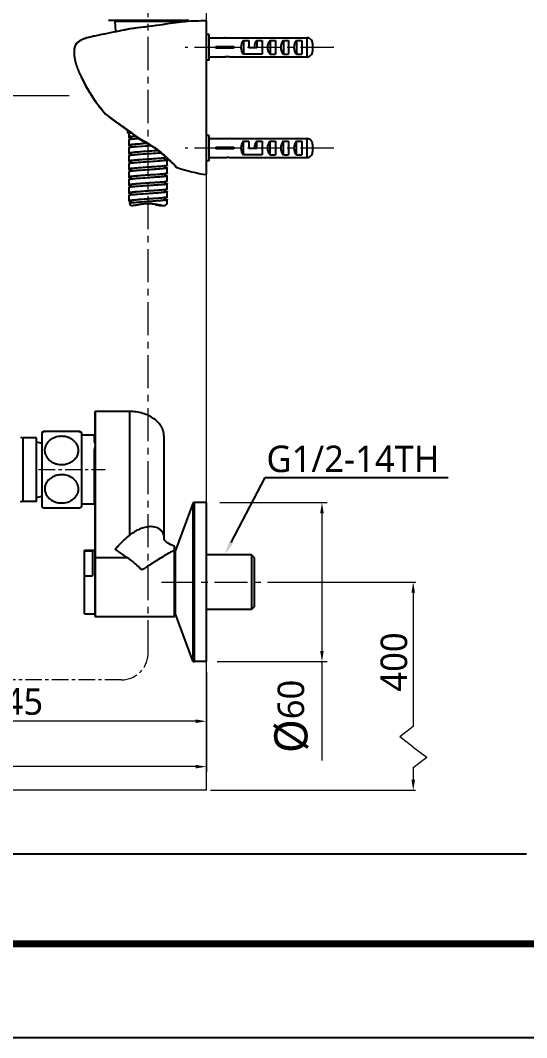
# Model space of a CAD drawing. Extents: x 0 to 1128, y 0 to 827.
# Drawn here: x 736 to 926.8, y 0 to 383.8 of the extents above; entities that cross this region are included whole.
import ezdxf
from ezdxf import colors
from ezdxf.entities.mleader import LeaderData, LeaderLine
from ezdxf.math import Vec2, Vec3

# ---------------------------------------------------------------- set-up
doc = ezdxf.new("R2010")
doc.units = 0
doc.header["$LTSCALE"] = 10
doc.header["$MEASUREMENT"] = 0
doc.header["$PDMODE"] = 3
doc.header["$PDSIZE"] = -10
doc.linetypes.add('CENTER', pattern=[2, 1.25, -0.25, 0.25, -0.25])
doc.linetypes.add('CENTER2', pattern=[28.575, 19.05, -3.175, 3.175, -3.175])
doc.layers.get('0').update_dxf_attribs({"linetype": 'CONTINUOUS'})
doc.layers.get('DEFPOINTS').update_dxf_attribs({"linetype": 'CONTINUOUS'})
doc.layers.add('Cneter', color=1, linetype='CENTER2', lineweight=13)
doc.layers.add('치수선', color=7, linetype='CONTINUOUS', lineweight=20)
doc.layers.add('DEF_LAYER_ASSEM_MEMBER', color=7, linetype='CONTINUOUS')
doc.layers.add('MEMBER', color=7, linetype='CONTINUOUS')
doc.styles.add('Daelim Dimension', font='')
doc.styles.get('Daelim Dimension').set_extended_font_data('NanumGothic')
doc.dimstyles.new('DEFAULT', dxfattribs={"dimscale": 2, "dimtxt": 2, "dimasz": 2, "dimexe": 0, "dimexo": 2, "dimgap": 1, "dimtad": 1, "dimdec": 1, "dimzin": 9, "dimdsep": 46, "dimtxsty": 'Daelim Dimension', "dimcen": 0.5, "dimclrd": 252, "dimclre": 252, "dimclrt": 3, "dimadec": 1, "dimazin": 0, "dimtfac": 1, "dimtdec": 1, "dimtix": 1, "dimtmove": 0, "dimatfit": 3, "dimfxl": 1, "dimtolj": 1, "dimtzin": 1, "dimlwd": 9, "dimlwe": 9, "dimarcsym": 0})

# ---------------------------------------------------------------- blocks, each defined once
blk = doc.blocks.new('*D2')
at = {"color": 5, "lineweight": 9, "ltscale": 0.5, "transparency": 16777216}
for p, q in [((811.11, 201.84), (851.67, 201.84)), ((849.67, 197.84), (849.67, 145.84)), ((810.11, 141.84), (851.67, 141.84)), ((849.67, 141.84), (849.67, 104.59))]:
    blk.add_line(p, q, dxfattribs=at)
at = {"color": 5, "ltscale": 0.5, "transparency": 16777216}
for points in [[(849, 197.84), (850.33, 197.84), (849.67, 201.84)], [(849, 145.84), (850.33, 145.84), (849.67, 141.84)]]:
    blk.add_solid(points, dxfattribs=at)
at = {"layer": 'DEFPOINTS', "color": 0, "ltscale": 0.5, "transparency": 16777216}
for p in [(807.11, 201.84), (806.11, 141.84), (849.67, 141.84)]:
    blk.add_point(p, dxfattribs=at)
at = {"color": 7, "ltscale": 0.5, "transparency": 16777216, "insert": (831.7, 121.21), "char_height": 10, "attachment_point": 2, "rotation": 90, "style": 'Daelim Dimension'}
blk.add_mtext('\\A1;{\\H1.25x;\\C256;Ø}60', dxfattribs=at)
blk = doc.blocks.new('*D4')
at = {"color": 5, "lineweight": 9, "ltscale": 0.5, "transparency": 16777216}
for p, q in [((660.65, 142.44), (660.65, 117.37)), ((806.11, 137.84), (806.11, 117.37)), ((802.11, 119.37), (664.65, 119.37))]:
    blk.add_line(p, q, dxfattribs=at)
at = {"color": 5, "ltscale": 0.5, "transparency": 16777216}
for points in [[(664.65, 120.03), (664.65, 118.7), (660.65, 119.37)], [(802.11, 120.03), (802.11, 118.7), (806.11, 119.37)]]:
    blk.add_solid(points, dxfattribs=at)
at = {"layer": 'DEFPOINTS', "color": 0, "ltscale": 0.5, "transparency": 16777216}
for p in [(660.65, 146.44), (806.11, 141.84), (660.65, 119.37)]:
    blk.add_point(p, dxfattribs=at)
at = {"color": 7, "ltscale": 0.5, "transparency": 16777216, "insert": (733.38, 126.75), "char_height": 10, "attachment_point": 5, "style": 'Daelim Dimension'}
blk.add_mtext('\\A1;145', dxfattribs=at)
blk = doc.blocks.new('*D5')
at = {"color": 5, "lineweight": 9, "ltscale": 0.5, "transparency": 16777216}
for p, q in [((611.9, 146.17), (611.9, 100.23)), ((806.11, 137.84), (806.11, 100.23)), ((802.11, 102.23), (615.9, 102.23))]:
    blk.add_line(p, q, dxfattribs=at)
at = {"color": 5, "ltscale": 0.5, "transparency": 16777216}
for points in [[(615.9, 102.89), (615.9, 101.56), (611.9, 102.23)], [(802.11, 102.89), (802.11, 101.56), (806.11, 102.23)]]:
    blk.add_solid(points, dxfattribs=at)
at = {"layer": 'DEFPOINTS', "color": 0, "ltscale": 0.5, "transparency": 16777216}
for p in [(611.9, 150.17), (806.11, 141.84), (611.9, 102.23)]:
    blk.add_point(p, dxfattribs=at)
at = {"color": 7, "ltscale": 0.5, "transparency": 16777216, "insert": (709.44, 109.67), "char_height": 10, "attachment_point": 5, "style": 'Daelim Dimension'}
blk.add_mtext('\\A1;194', dxfattribs=at)

msp = doc.modelspace()

# ---------------------------------------------------------------- linework, layer by layer
at = {"color": 5, "lineweight": 9, "ltscale": 0.5}
for p, q in [((754.36, 355.25), (566.52, 355.25)), ((829.11, 171.84), (885.08, 171.84)), ((884.08, 167.84), (884.08, 117.32)), ((884.08, 117.32), (878.97, 113.48)), ((884.08, 109.64), (878.97, 113.48)), ((884.08, 109.64), (889.18, 105.81)), ((884.08, 101.97), (889.18, 105.81)), ((884.08, 101.97), (884.08, 97.3)), ((807.69, 93.31), (884.94, 93.31))]:
    msp.add_line(p, q, dxfattribs=at)
at = {"color": 5}
msp.add_line((18.14, 69.28), (926.74, 69.28), dxfattribs=at)
at = {"ltscale": 0.5}
msp.add_lwpolyline([(0, 0), (1128.4, 0), (1128.4, 826.8), (0, 826.8)], close=True, dxfattribs=at)
at = {"color": 5, "linetype": 'ByBlock', "lineweight": 200, "const_width": 2.6}
msp.add_lwpolyline([(18.14, 35.4), (1110.14, 35.4), (1110.14, 807.6), (18.14, 807.6)], close=True, dxfattribs=at)
at = {"color": 5, "ltscale": 0.5}
for points in [[(883.41, 167.84), (884.74, 167.84), (884.08, 171.84)], [(883.41, 97.3), (884.74, 97.3), (884.08, 93.3)]]:
    msp.add_solid(points, dxfattribs=at)
at = {"layer": 'Cneter', "linetype": 'CENTER', "lineweight": 5, "ltscale": 0.5}
for p, q in [((742.83, 214.27), (767.91, 214.27)), ((774.11, 134.98), (670.69, 134.98))]:
    msp.add_line(p, q, dxfattribs=at)
msp.add_arc((774.11, 144.98), 10, 270, 360, dxfattribs=at)
at = {"layer": 'DEF_LAYER_ASSEM_MEMBER', "color": 1, "linetype": 'CENTER', "lineweight": 5}
for p, q in [((784.11, 144.98), (784.11, 391.76)), ((854.11, 373.57), (798.11, 373.57)), ((854.11, 335.57), (798.11, 335.57)), ((789.11, 171.84), (835.11, 171.84))]:
    msp.add_line(p, q, dxfattribs=at)
at = {"layer": 'DEF_LAYER_ASSEM_MEMBER', "color": 7, "linetype": 'Continuous'}
for p, q in [((769.16, 383.76), (799.09, 383.76)), ((771.53, 383.44), (771.77, 379.41)), ((796.54, 383.12), (796.63, 383.13)), ((796.69, 383.44), (796.67, 383.14)), ((798.11, 383.29), (798.11, 383.22)), ((806.11, 325.57), (806.11, 383.57)), ((760.98, 377.11), (759.37, 376.48)), ((761.06, 377.13), (761.06, 377.13)), ((756.2, 371.99), (756.26, 370.6)), ((756.25, 370.64), (756.27, 370.53)), ((756.35, 369.84), (756.36, 369.73)), ((756.36, 369.73), (756.38, 369.6)), ((756.37, 369.71), (756.38, 369.62)), ((756.38, 369.6), (756.39, 369.57)), ((756.86, 367.45), (756.89, 367.35)), ((756.92, 367.25), (756.96, 367.15)), ((756.92, 367.25), (756.96, 367.15)), ((756.96, 367.15), (756.99, 367.04)), ((756.99, 367.04), (757.02, 366.94)), ((757.02, 366.94), (757.06, 366.84)), ((757.06, 366.84), (757.09, 366.73)), ((757.09, 366.74), (757.12, 366.63)), ((757.12, 366.63), (757.16, 366.53)), ((757.16, 366.53), (757.2, 366.42)), ((757.2, 366.42), (757.23, 366.32)), ((757.23, 366.32), (757.27, 366.21)), ((757.27, 366.22), (757.31, 366.11)), ((757.31, 366.11), (757.35, 366.01)), ((757.35, 366.01), (757.39, 365.9)), ((757.39, 365.9), (757.43, 365.8)), ((757.75, 364.97), (757.84, 364.77)), ((757.84, 364.77), (757.92, 364.56)), ((757.92, 364.56), (758.01, 364.36)), ((758.01, 364.36), (758.09, 364.16)), ((758.09, 364.16), (758.18, 363.96)), ((758.18, 363.96), (758.31, 363.66)), ((758.31, 363.66), (758.44, 363.37)), ((758.71, 362.78), (758.71, 362.77)), ((758.94, 362.31), (760.56, 359.09)), ((760.56, 359.09), (764.21, 353.25)), ((768.15, 348.33), (770.48, 346.47)), ((768.15, 348.33), (770.47, 346.48)), ((768.15, 348.33), (768.15, 348.33)), ((770.47, 346.48), (773.04, 344.62)), ((773.04, 344.62), (775.67, 342.76)), ((776.36, 342.26), (776.36, 341.26)), ((776.36, 341.26), (777.73, 341.26)), ((776.86, 341.26), (776.86, 339.61)), ((776.86, 338.61), (776.86, 336.61)), ((777.06, 340.41), (777.06, 339.81)), ((777.66, 339.61), (777.66, 338.83)), ((780.87, 338.88), (780.87, 338.88)), ((781.07, 338.76), (782.89, 337.84)), ((776.86, 335.61), (776.86, 333.61)), ((777.66, 336.61), (777.66, 335.83)), ((784.11, 336.36), (784.09, 336.35)), ((784.13, 336.36), (784.11, 336.36)), ((784.13, 334.36), (784.11, 334.36)), ((785.23, 336.44), (784.13, 336.36)), ((785.24, 336.43), (784.13, 336.36)), ((776.86, 332.61), (776.86, 330.61)), ((777.63, 332.83), (777.62, 332.83)), ((777.63, 330.83), (777.62, 330.83)), ((777.62, 330.38), (777.63, 330.38)), ((777.63, 330.38), (777.65, 330.38)), ((777.66, 333.61), (777.66, 332.83)), ((777.66, 330.61), (777.66, 329.83)), ((784.11, 333.36), (784.09, 333.35)), ((784.11, 330.36), (784.09, 330.35)), ((784.44, 333.38), (784.11, 333.36)), ((784.44, 331.38), (784.11, 331.36)), ((784.13, 330.36), (784.11, 330.36)), ((788.81, 333.82), (790.41, 332.47)), ((790.56, 331.11), (790.56, 331.88)), ((791.36, 329.11), (791.36, 331.11)), ((776.86, 329.61), (776.86, 327.6)), ((776.86, 326.61), (776.86, 324.61)), ((777.66, 327.6), (777.66, 326.83)), ((784.11, 327.36), (784.09, 327.35)), ((784.13, 328.36), (784.11, 328.36)), ((784.13, 327.36), (784.11, 327.36)), ((790.56, 328.11), (790.56, 328.88)), ((791.36, 326.11), (791.36, 328.11)), ((793.68, 329.47), (794.29, 328.88)), ((794.28, 328.88), (794.75, 328.42)), ((776.86, 323.61), (776.86, 321.61)), ((777.66, 324.61), (777.66, 323.83)), ((784.11, 324.36), (783.85, 324.34)), ((784.13, 325.36), (784.11, 325.36)), ((784.13, 324.36), (784.11, 324.36)), ((784.13, 322.36), (784.11, 322.36)), ((790.56, 325.11), (790.56, 325.88)), ((790.56, 322.11), (790.56, 322.88)), ((790.57, 325.33), (790.59, 325.33)), ((790.59, 325.33), (790.6, 325.33)), ((791.36, 323.11), (791.36, 325.11)), ((776.86, 320.61), (776.86, 318.61)), ((777.66, 321.61), (777.66, 320.83)), ((777.66, 318.61), (777.66, 317.83)), ((784.11, 321.36), (784.09, 321.35)), ((784.48, 321.38), (784.11, 321.36)), ((784.13, 319.36), (784.11, 319.36)), ((790.56, 319.11), (790.56, 319.88)), ((791.36, 320.11), (791.36, 322.11)), ((791.36, 317.11), (791.36, 319.11)), ((776.86, 317.61), (776.86, 315.61)), ((776.86, 315.61), (776.89, 315.56)), ((776.89, 315.56), (777.66, 315.56)), ((777.66, 315.61), (777.66, 315.29)), ((784.11, 318.36), (784.09, 318.35)), ((784.13, 318.36), (784.11, 318.36)), ((784.13, 316.36), (784.11, 316.36)), ((790.55, 316.33), (790.57, 316.33)), ((790.56, 316.11), (790.56, 316.88)), ((791.36, 315.29), (791.36, 316.11)), ((788.83, 313.93), (789.03, 313.94)), ((788.9, 313.94), (788.83, 313.93)), ((788.9, 313.92), (789.93, 313.92)), ((789.03, 313.94), (789.25, 313.94)), ((764.11, 225.6), (764.11, 236.04)), ((777.11, 236.19), (764.31, 236.19)), ((763.91, 227.27), (759.01, 227.27)), ((790.11, 226.99), (790.11, 188.1)), ((742.01, 224.77), (744.01, 224.23)), ((764.11, 159.04), (764.11, 221.04)), ((742.01, 203.77), (744.01, 204.3)), ((763.91, 201.27), (759.01, 201.27)), ((800.99, 201.51), (794.36, 183.51)), ((806.11, 201.84), (801.46, 201.84)), ((806.11, 141.84), (806.11, 201.84)), ((790.18, 188.03), (790.15, 188.09)), ((794.11, 158.84), (794.11, 185.37)), ((760.11, 183.84), (764.11, 183.84)), ((760.11, 159.84), (760.11, 183.84)), ((760.11, 183.6), (763.11, 183.6)), ((763.11, 183.6), (763.11, 174.22)), ((794.33, 182.14), (794.11, 182.14)), ((794.36, 183.51), (794.33, 183.34)), ((794.33, 160.38), (794.33, 183.3)), ((823.11, 182.14), (806.11, 182.14)), ((824.11, 181.14), (823.11, 182.14)), ((823.11, 182.14), (823.11, 161.54)), ((824.11, 181.14), (824.11, 162.54)), ((760.11, 174.22), (763.11, 174.22)), ((794.33, 161.54), (794.11, 161.54)), ((823.11, 161.54), (806.11, 161.54)), ((824.11, 162.54), (823.11, 161.54)), ((760.11, 159.84), (764.11, 159.84)), ((764.31, 158.84), (794.11, 158.84)), ((794.36, 160.17), (794.33, 160.34)), ((800.99, 142.17), (794.36, 160.17)), ((806.11, 141.84), (801.46, 141.84))]:
    msp.add_line(p, q, dxfattribs=at)
at = {"layer": 'DEF_LAYER_ASSEM_MEMBER', "color": 9, "linetype": 'Continuous'}
for p, q in [((771.53, 383.44), (796.69, 383.44)), ((777.26, 380.55), (777.2, 380.54)), ((777.26, 380.55), (777.21, 380.54)), ((777.26, 380.55), (777.31, 380.56)), ((777.3, 380.55), (777.26, 380.55)), ((796.63, 383.13), (796.55, 383.12)), ((760.99, 377.11), (760.98, 377.11)), ((760.99, 377.11), (761.06, 377.13)), ((761.06, 377.12), (760.99, 377.11)), ((760.51, 359.2), (760.57, 359.08)), ((768.09, 348.44), (768.06, 348.42)), ((780.97, 339.01), (781.04, 338.95)), ((783.98, 337.43), (784.02, 337.4)), ((790.8, 332.36), (790.81, 332.34)), ((791.03, 332.15), (791.07, 332.11)), ((794.75, 328.58), (794.85, 328.48)), ((794.85, 328.48), (795.13, 328.19)), ((764.31, 158.84), (764.31, 236.19)), ((777.11, 236.19), (777.11, 189.47)), ((763.91, 225.42), (763.91, 227.27)), ((763.91, 201.27), (763.91, 220.93)), ((800.99, 201.51), (800.99, 142.17)), ((801.46, 201.84), (801.46, 141.84)), ((776.4, 181.03), (771.76, 184.32)), ((776.4, 181.03), (764.31, 181.03)), ((794.36, 183.51), (794.36, 160.17))]:
    msp.add_line(p, q, dxfattribs=at)
at = {"layer": 'DEF_LAYER_ASSEM_MEMBER', "color": 7, "linetype": 'Continuous'}
for points in [[(777.21, 380.54), (775.37, 380.15), (773.24, 379.71), (771.04, 379.26), (768.81, 378.83), (766.62, 378.39), (764.55, 377.95), (762.64, 377.52), (761.06, 377.13)], [(793.09, 382.63), (791.4, 382.39), (789.52, 382.12), (787.5, 381.84), (785.39, 381.55), (783.24, 381.27), (781.13, 381.01), (779.08, 380.76), (777.31, 380.56)], [(796.54, 383.12), (795.72, 383.01), (793.09, 382.63)], [(760.98, 377.11), (759.38, 376.48), (758.21, 375.87), (757.39, 375.25), (756.84, 374.61), (756.51, 373.93), (756.3, 373.07), (756.2, 371.99)], [(771.77, 379.41), (771.02, 379.26), (768.79, 378.82), (766.61, 378.38), (764.53, 377.95), (762.63, 377.52), (761.06, 377.13)], [(756.27, 370.53), (756.28, 370.42), (756.29, 370.32)], [(756.29, 370.32), (756.29, 370.25), (756.3, 370.17), (756.32, 370.07), (756.33, 369.97), (756.35, 369.84)], [(756.38, 369.62), (756.39, 369.56), (756.4, 369.48), (756.41, 369.4), (756.42, 369.32), (756.44, 369.24), (756.45, 369.15), (756.47, 369.07), (756.49, 368.98), (756.5, 368.89), (756.52, 368.8)], [(756.39, 369.56), (756.4, 369.48), (756.41, 369.4), (756.42, 369.32), (756.44, 369.24), (756.45, 369.15), (756.47, 369.07), (756.49, 368.98), (756.5, 368.89), (756.52, 368.8), (756.54, 368.71)], [(756.54, 368.71), (756.56, 368.62), (756.58, 368.53), (756.6, 368.43), (756.63, 368.34), (756.65, 368.24), (756.67, 368.15), (756.7, 368.05), (756.72, 367.95), (756.75, 367.85), (756.78, 367.75), (756.8, 367.65), (756.83, 367.55), (756.86, 367.45)], [(756.54, 368.71), (756.56, 368.62), (756.58, 368.53), (756.6, 368.43), (756.63, 368.34), (756.65, 368.24), (756.67, 368.14), (756.7, 368.05), (756.72, 367.95), (756.75, 367.85), (756.78, 367.75), (756.8, 367.65), (756.83, 367.55)], [(756.86, 367.45), (756.89, 367.35), (756.92, 367.25)], [(757.43, 365.8), (757.47, 365.69), (757.51, 365.59), (757.55, 365.49), (757.59, 365.38), (757.63, 365.28), (757.67, 365.18), (757.75, 364.97)], [(758.44, 363.37), (758.48, 363.28), (758.71, 362.77)], [(758.71, 362.78), (760.55, 359.12), (764.2, 353.26), (768.06, 348.42)], [(775.67, 342.76), (778.32, 340.83), (780.87, 338.88)], [(782.89, 337.84), (784.84, 336.69), (786.9, 335.3), (788.81, 333.82)], [(790.41, 332.47), (791.73, 331.29), (792.82, 330.28), (793.68, 329.47)], [(790.99, 331.96), (791.74, 331.29), (792.82, 330.28), (793.68, 329.47)], [(794.11, 185.37), (792.71, 185.92), (791.7, 186.49), (790.97, 187.05), (790.45, 187.6), (790.18, 188.03)]]:
    msp.add_lwpolyline(points, dxfattribs=at)
for centre, radius, start, end in [((771.83, 383.46), 0.3, 89.9999, 183.5), ((777.42, 379.56), 1, 99.2897, 102.2867), ((777.42, 379.57), 0.998, 96.3232, 99.2898), ((796.39, 383.46), 0.3, 356.5, 90.0001), ((808.89, 188.42), 195.1, 93.1676, 93.6036), ((809.11, 185.61), 197.98, 90.8684, 93.1852), ((761.31, 376.16), 0.999, 104.4054, 109.1084), ((768.81, 349.09), 0.998, 221.6887, 222.1548), ((768.81, 349.09), 1, 222.1589, 229.0488), ((778.76, 331.95), 7.96, 99.0626, 99.6666), ((779.05, 330.11), 9.83, 98.4568, 99.0618), ((779.16, 349.84), 10.57, 261.2832, 261.5993), ((779.3, 328.45), 11.49, 98.2124, 98.4657), ((779.3, 350.75), 11.49, 261.5966, 261.7138), ((779.44, 327.46), 12.5, 98.0397, 98.2134), ((781.49, 339.66), 0.999, 231.7841, 238.0189), ((781.5, 339.67), 1.01, 238.0125, 244.7109), ((778.37, 331.2), 5.67, 99.5762, 101.2351), ((778.73, 329.13), 7.78, 99.2328, 99.6405), ((778.98, 327.57), 9.35, 98.5827, 99.2251), ((779.3, 325.46), 11.49, 98.1202, 98.588), ((779.21, 347.14), 10.87, 261.4187, 261.5835), ((780.02, 320.3), 16.7, 97.0092, 98.0601), ((778.78, 322.83), 8.08, 99.0003, 99.6382), ((778.76, 325.91), 7.99, 99.2597, 99.4219), ((778.84, 325.43), 8.49, 99.0732, 99.2594), ((779.05, 324.13), 9.8, 98.4665, 99.0633), ((779.08, 320.93), 10, 98.4134, 99.0013), ((779.24, 344.34), 11.07, 261.4414, 261.6679), ((779.33, 322.26), 11.69, 98.1338, 98.4736), ((779.39, 318.84), 12.12, 98.0629, 98.3475), ((788.07, 348.43), 17.73, 277.1258, 277.4934), ((789, 320.53), 10.92, 81.4347, 81.5892), ((777.88, 324.63), 3.2, 101.603, 103.4608), ((778.72, 320.16), 7.75, 99.1884, 99.7112), ((779, 318.45), 9.47, 98.5481, 99.184), ((779.46, 317.39), 12.57, 97.6838, 98.5363), ((779.36, 316.07), 11.88, 97.9684, 98.5493), ((779.26, 338.48), 11.21, 261.5231, 261.6526), ((779.66, 313.92), 14.05, 97.7052, 97.9767), ((788.34, 343.4), 15.68, 277.4633, 277.7055), ((788.96, 317.23), 11.21, 81.5231, 81.6526), ((795.45, 329.14), 1, 225.5674, 251.2045), ((814.49, 385.11), 60.12, 251.2167, 261.9862), ((778.07, 320.72), 4.13, 101.3797, 101.7057), ((778.35, 319.28), 5.59, 99.5985, 101.3091), ((778.72, 317.17), 7.74, 99.2399, 99.6662), ((778.98, 315.59), 9.33, 98.5877, 99.2325), ((779.3, 313.45), 11.5, 98.1059, 98.5925), ((779.21, 335.18), 10.92, 261.4347, 261.5892), ((779.88, 309.36), 15.63, 97.0964, 98.0791), ((778.66, 314.55), 7.35, 99.4484, 99.738), ((778.73, 311.09), 7.82, 99.1459, 99.698), ((778.79, 313.77), 8.14, 99.1344, 99.4479), ((779.02, 312.31), 9.62, 98.5124, 99.1257), ((779.02, 309.33), 9.59, 98.5164, 99.1426), ((779.22, 332.25), 10.98, 261.4233, 261.6355), ((779.31, 310.38), 11.57, 98.1481, 98.5193), ((779.39, 306.83), 12.12, 97.8905, 98.5155), ((779.3, 309.45), 11.5, 98.2108, 98.4661), ((787.88, 340.91), 19.22, 276.5826, 277.5445), ((788.29, 334.79), 16.07, 277.4505, 277.6047), ((788.98, 308.33), 11.11, 81.4935, 81.6301), ((789.01, 311.57), 10.87, 81.4053, 81.5978), ((778.52, 309.38), 6.51, 99.5319, 100.4081), ((778.75, 307.96), 7.94, 99.1946, 99.5487), ((779, 306.47), 9.46, 98.5565, 99.1862), ((779.3, 304.46), 11.48, 98.1495, 98.5629), ((779.27, 329.53), 11.27, 261.5381, 261.6653), ((780.11, 297.56), 17.44, 96.8782, 97.8104), ((781.11, 289.37), 25.69, 96.2181, 96.8912), ((781.57, 294.61), 21.47, 97.1136, 97.4), ((788.57, 329.68), 13.94, 277.5492, 278.1832), ((789.06, 326.27), 10.5, 278.1774, 278.9691), ((788.95, 305.15), 11.3, 81.4878, 81.7339), ((793.19, 208.46), 105.89, 93.3157, 93.492), ((780.5, 264.66), 49.89, 82.2071, 82.824), ((783.32, 290.68), 23.93, 80.9432, 81.6989), ((776.9, 441.18), 127.42, 274.5745, 274.83), ((782.94, 288.24), 26.4, 80.4345, 80.9459), ((781.98, 282.62), 32.1, 79.9517, 80.4255), ((794.15, 341.67), 28.12, 258.664, 259.3162), ((790.7, 325.5), 11.65, 260.907, 261.2485), ((784.89, 352.76), 39.03, 275.9054, 276.2552), ((789.93, 316.41), 2.49, 269.9953, 271.5865), ((763.91, 227.47), 0.2, 270, 0), ((763.91, 201.07), 0.2, 0, 90), ((801.46, 201.34), 0.5, 90, 159.7751), ((764.31, 159.04), 0.2, 180, 270), ((801.46, 142.34), 0.5, 200.2249, 270)]:
    msp.add_arc(centre, radius, start, end, dxfattribs=at)
at = {"layer": 'DEF_LAYER_ASSEM_MEMBER', "color": 9, "linetype": 'Continuous'}
for centre, radius, start, end in [((768.05, 371.87), 11.86, 185.9265, 186.1389), ((814.25, 388.68), 61.3, 208.8775, 215.0035), ((809.9, 385.68), 56.01, 215.0425, 215.7055), ((805.97, 382.87), 51.19, 221.4721, 222.2674), ((768.38, 348.52), 0.307, 195.7528, 197.0773), ((785.87, 369.22), 27.36, 229.444, 229.6858), ((765.33, 304.89), 37.51, 65.0707, 65.2265), ((766.01, 306.33), 35.91, 59.9769, 65.0939), ((767.11, 308.31), 33.65, 59.6531, 59.8206), ((748.8, 285.43), 62.97, 48.5286, 48.7846), ((747.79, 284.28), 64.5, 48.397, 48.5291), ((746.81, 283.18), 65.97, 48.1889, 48.3967), ((745.67, 281.9), 67.69, 48.0501, 48.1735), ((744.83, 280.97), 68.95, 47.9299, 48.0501), ((743.54, 279.55), 70.86, 47.699, 47.8842), ((685.34, 219.81), 154.27, 44.8315, 45.0608)]:
    msp.add_arc(centre, radius, start, end, dxfattribs=at)
at = {"layer": 'DEF_LAYER_ASSEM_MEMBER', "color": 7, "linetype": 'Continuous'}
for points, start_tangent, end_tangent in [([(799.38, 383.84), (799.09, 383.76)], (-0.826364, -0.563136), (-1, 0.000005)), ([(777.07, 339.72), (776.91, 339.66), (776.86, 339.61)], (-0.964916, -0.26256), (0.000818, -1)), ([(776.86, 339.61), (776.9, 339.55), (777.04, 339.5), (777.26, 339.45), (777.56, 339.39)], (0.000818, -1), (0.988441, -0.151605)), ([(777.59, 338.82), (777.27, 338.77), (777.04, 338.71), (776.91, 338.66), (776.86, 338.61)], (-0.988791, -0.149307), (0.00111, -0.999999)), ([(777.23, 339.76), (777.07, 339.72)], (-0.978827, -0.204687), (-0.964916, -0.26256)), ([(777.42, 339.79), (777.23, 339.76)], (-0.985772, -0.16809), (-0.978827, -0.204687)), ([(780.55, 339.11), (778.83, 338.97), (777.59, 338.82)], (-0.997157, -0.075347), (-0.988791, -0.149307)), ([(779.42, 339.97), (778.67, 339.88), (778.12, 339.79), (777.77, 339.7), (777.69, 339.65), (777.66, 339.61)], (-0.994249, -0.107095), (-0.001477, -0.999999)), ([(779.37, 340.01), (778.88, 339.97), (777.69, 339.84)], (-0.996229, -0.086768), (-0.990169, -0.139877)), ([(776.9, 336.66), (776.88, 336.64), (776.86, 336.61)], (-0.846072, -0.533068), (0.000335, -1)), ([(776.86, 336.61), (776.91, 336.55), (777.04, 336.5), (777.27, 336.44), (777.59, 336.39)], (0.000335, -1), (0.988803, -0.149227)), ([(777.6, 335.82), (777.28, 335.77), (777.05, 335.71), (776.91, 335.66), (776.86, 335.61)], (-0.989074, -0.14742), (-0.001522, -0.999999)), ([(777.26, 336.77), (777.03, 336.71), (776.9, 336.66)], (-0.980601, -0.196017), (-0.846072, -0.533068)), ([(784.09, 336.35), (780.27, 336.09), (778.73, 335.96), (777.6, 335.82)], (-0.997838, -0.065715), (-0.989074, -0.14742)), ([(783.76, 337.33), (781.4, 337.15), (780.35, 337.06), (779.43, 336.97), (778.67, 336.88), (778.12, 336.79), (777.77, 336.7), (777.69, 336.65), (777.66, 336.61)], (-0.997263, -0.073932), (0.001477, -0.999999)), ([(784.11, 334.36), (781.64, 334.17), (780.53, 334.07), (779.55, 333.98), (778.75, 333.89), (778.15, 333.79), (777.78, 333.7), (777.69, 333.65), (777.66, 333.61)], (-0.997271, -0.073824), (-0.000744, -1)), ([(784.11, 334.36), (780.34, 334.09), (778.81, 333.96), (777.67, 333.83)], (-0.997838, -0.065715), (-0.989931, -0.14155)), ([(783.76, 337.33), (780.46, 337.1), (777.98, 336.87)], (-0.997833, -0.065793), (-0.992484, -0.122371)), ([(787.81, 334.61), (786.95, 334.55), (784.13, 334.36)], (-0.99708, -0.076365), (-0.997838, -0.065715)), ([(777.05, 333.71), (776.91, 333.66), (776.86, 333.61)], (-0.96068, -0.277658), (-0.001522, -0.999999)), ([(776.86, 333.61), (776.91, 333.55), (777.04, 333.5), (777.27, 333.44), (777.59, 333.39)], (-0.001522, -0.999999), (0.98886, -0.148848)), ([(777.62, 332.83), (777.29, 332.77), (777.05, 332.72), (776.91, 332.66), (776.86, 332.61)], (-0.989211, -0.146495), (0, -1)), ([(777.07, 330.72), (776.91, 330.66), (776.86, 330.61)], (-0.963895, -0.266282), (0, -1)), ([(776.86, 330.61), (776.91, 330.55), (777.05, 330.49), (777.29, 330.44), (777.62, 330.38)], (0, -1), (0.989211, -0.146495)), ([(777.45, 333.8), (777.33, 333.78), (777.05, 333.71)], (-0.986508, -0.163715), (-0.96068, -0.277658)), ([(777.43, 330.79), (777.32, 330.78), (777.07, 330.72)], (-0.985851, -0.167623), (-0.963895, -0.266282)), ([(784.09, 333.35), (780.29, 333.09), (778.76, 332.96), (777.63, 332.83)], (-0.997838, -0.065716), (-0.989399, -0.145224)), ([(784.11, 331.36), (781.64, 331.17), (780.53, 331.07), (779.55, 330.98), (778.75, 330.89), (778.15, 330.79), (777.78, 330.7), (777.69, 330.65), (777.66, 330.61)], (-0.997271, -0.073823), (0, -1)), ([(784.11, 331.36), (780.36, 331.1), (778.83, 330.97), (777.69, 330.84)], (-0.997838, -0.065715), (-0.990108, -0.140307)), ([(784.09, 330.35), (780.43, 330.1), (777.78, 329.85)], (-0.997838, -0.065715), (-0.990965, -0.13412)), ([(788.9, 333.76), (787.91, 333.66), (784.13, 333.36)], (-0.99393, -0.110011), (-0.997271, -0.073824)), ([(789.98, 330.9), (788.99, 330.76), (787.61, 330.63), (784.13, 330.36)], (-0.984491, -0.175436), (-0.997271, -0.073825)), ([(790.27, 330.84), (787.65, 330.6), (784.13, 330.36)], (-0.992265, -0.124135), (-0.997838, -0.065715)), ([(788.95, 333.7), (787.96, 333.62), (784.44, 333.38)], (-0.996105, -0.088176), (-0.997834, -0.065786)), ([(791.02, 331.96), (790.05, 331.81), (788.53, 331.67), (786.6, 331.52), (784.44, 331.38)], (-0.976835, -0.213994), (-0.997834, -0.065786)), ([(790.56, 331.11), (790.52, 331.05), (790.41, 331), (789.98, 330.9)], (-0.001477, -0.999999), (-0.984491, -0.175436)), ([(791.36, 331.11), (791.3, 331.04), (791.11, 330.98), (790.81, 330.92), (790.39, 330.85)], (0.00076, -1), (-0.991448, -0.130499)), ([(790.63, 331.32), (790.95, 331.27), (791.17, 331.21), (791.31, 331.16), (791.36, 331.11)], (0.988845, -0.14895), (0.00076, -1)), ([(777.59, 329.82), (777.27, 329.77), (777.04, 329.71), (776.91, 329.66), (776.86, 329.61)], (-0.98886, -0.148848), (0.001517, -0.999999)), ([(777.14, 327.74), (776.93, 327.67), (776.86, 327.6)], (-0.972243, -0.233975), (0.001517, -0.999999)), ([(776.86, 327.6), (776.91, 327.55), (777.05, 327.5), (777.28, 327.44), (777.6, 327.39)], (0.001517, -0.999999), (0.989074, -0.147421)), ([(777.58, 326.82), (777.27, 326.77), (777.04, 326.71), (776.91, 326.66), (776.86, 326.61)], (-0.988756, -0.149537), (0.00076, -1)), ([(777.42, 327.79), (777.24, 327.76)], (-0.985648, -0.168812), (-0.979318, -0.202329)), ([(784.09, 327.35), (780.25, 327.09), (778.71, 326.95), (777.58, 326.82)], (-0.997838, -0.065715), (-0.988756, -0.149537)), ([(784.11, 328.36), (781.64, 328.17), (780.53, 328.07), (779.55, 327.98), (778.75, 327.89), (778.15, 327.79), (777.78, 327.7), (777.69, 327.65), (777.66, 327.6)], (-0.997271, -0.073824), (0.00074, -1)), ([(784.11, 328.36), (780.44, 328.1), (777.78, 327.85)], (-0.997838, -0.065715), (-0.990965, -0.13412)), ([(791.36, 329.11), (791.32, 329.06), (791.22, 329.01), (790.81, 328.92), (790.14, 328.82), (789.24, 328.73), (788.15, 328.64), (786.9, 328.54), (785.54, 328.45), (784.13, 328.36)], (0.00076, -1), (-0.997838, -0.065715)), ([(790.38, 327.85), (787.73, 327.6), (784.13, 327.36)], (-0.991523, -0.129928), (-0.997838, -0.065715)), ([(790.2, 327.95), (789.32, 327.8), (787.97, 327.66), (786.29, 327.52), (784.42, 327.38)], (-0.97533, -0.220751), (-0.997265, -0.073908)), ([(790.56, 328.11), (790.47, 328.03), (790.2, 327.95)], (0.00074, -1), (-0.97533, -0.220751)), ([(791.36, 328.11), (791.3, 328.04), (791.13, 327.98), (790.84, 327.92), (790.44, 327.86)], (0.001517, -0.999999), (-0.990965, -0.13412)), ([(790.61, 328.32), (790.94, 328.27), (791.17, 328.21), (791.31, 328.16), (791.36, 328.11)], (0.989074, -0.147421), (0.001517, -0.999999)), ([(777.04, 324.71), (776.91, 324.66), (776.86, 324.61)], (-0.959241, -0.282588), (0.00076, -1)), ([(776.86, 324.61), (776.91, 324.55), (777.04, 324.5), (777.27, 324.44), (777.59, 324.39)], (0.00076, -1), (0.988845, -0.14895)), ([(777.59, 323.82), (777.28, 323.77), (777.05, 323.71), (776.91, 323.66), (776.86, 323.61)], (-0.988923, -0.148431), (-0.001253, -0.999999)), ([(777.23, 324.76), (777.18, 324.75), (777.04, 324.71)], (-0.979194, -0.202926), (-0.959241, -0.282588)), ([(783.85, 324.34), (780.16, 324.08), (778.68, 323.95), (777.59, 323.82)], (-0.997836, -0.065758), (-0.988923, -0.148431)), ([(784.11, 325.36), (781.64, 325.17), (780.53, 325.07), (779.55, 324.98), (778.75, 324.89), (778.15, 324.79), (777.78, 324.7), (777.69, 324.65), (777.66, 324.61)], (-0.997271, -0.073824), (-0.001477, -0.999999)), ([(784.11, 322.36), (781.64, 322.17), (780.53, 322.07), (779.55, 321.98), (778.75, 321.89), (778.15, 321.79), (777.78, 321.7), (777.69, 321.65), (777.66, 321.61)], (-0.997271, -0.073823), (0.001204, -0.999999)), ([(784.11, 322.36), (780.34, 322.09), (778.81, 321.96), (777.67, 321.83)], (-0.997838, -0.065716), (-0.989894, -0.14181)), ([(784.11, 325.36), (780.58, 325.11), (777.94, 324.87)], (-0.997838, -0.065715), (-0.992265, -0.124135)), ([(791.36, 326.11), (791.32, 326.06), (791.22, 326.01), (790.81, 325.92), (790.14, 325.82), (789.24, 325.73), (788.15, 325.64), (786.9, 325.54), (785.54, 325.45), (784.13, 325.36)], (0.001517, -0.999999), (-0.997838, -0.065715)), ([(790.35, 324.98), (789.5, 324.83), (788.07, 324.67), (786.21, 324.51), (784.13, 324.36)], (-0.958966, -0.28352), (-0.997271, -0.073824)), ([(790.4, 324.86), (787.75, 324.61), (784.13, 324.36)], (-0.99136, -0.131169), (-0.997838, -0.065716)), ([(791.36, 323.11), (791.32, 323.06), (791.22, 323.01), (790.81, 322.92), (790.14, 322.82), (789.24, 322.73), (788.15, 322.64), (786.9, 322.54), (785.54, 322.45), (784.13, 322.36)], (0, -1), (-0.997838, -0.065716)), ([(790.56, 325.11), (790.51, 325.04), (790.35, 324.98)], (0, -1), (-0.958966, -0.28352)), ([(791.15, 324.99), (791.01, 324.96), (790.4, 324.86)], (-0.963758, -0.26678), (-0.99136, -0.131169)), ([(790.6, 325.33), (790.93, 325.27), (791.17, 325.22), (791.31, 325.16), (791.36, 325.11)], (0.989215, -0.146472), (0, -1)), ([(791.36, 325.11), (791.31, 325.05), (791.15, 324.99)], (0, -1), (-0.963758, -0.26678)), ([(776.96, 321.68), (776.91, 321.66), (776.86, 321.61)], (-0.927991, -0.372603), (-0.001365, -0.999999)), ([(776.86, 321.61), (776.91, 321.55), (777.04, 321.5), (777.27, 321.44), (777.59, 321.39)], (-0.001365, -0.999999), (0.988813, -0.149157)), ([(777.61, 320.82), (777.28, 320.77), (777.05, 320.71), (776.91, 320.66), (776.86, 320.61)], (-0.989098, -0.147261), (0.000813, -1)), ([(777.11, 318.73), (776.92, 318.67), (776.86, 318.61)], (-0.969878, -0.243593), (0.001402, -0.999999)), ([(776.86, 318.61), (776.91, 318.55), (777.05, 318.5), (777.28, 318.44), (777.61, 318.39)], (0.001402, -0.999999), (0.989113, -0.14716)), ([(777.41, 321.79), (777.27, 321.77), (776.96, 321.68)], (-0.985585, -0.169184), (-0.927991, -0.372603)), ([(777.23, 318.76), (777.11, 318.73)], (-0.979125, -0.203259), (-0.969878, -0.243593)), ([(777.42, 318.79), (777.23, 318.76)], (-0.985684, -0.168601), (-0.979125, -0.203259)), ([(784.09, 321.35), (780.32, 321.09), (778.79, 320.96), (777.66, 320.83)], (-0.997838, -0.065715), (-0.989744, -0.142851)), ([(784.11, 319.36), (781.64, 319.17), (780.53, 319.07), (779.55, 318.98), (778.75, 318.89), (778.15, 318.79), (777.78, 318.7), (777.69, 318.65), (777.66, 318.61)], (-0.997271, -0.073824), (-0.000728, -1)), ([(784.11, 319.36), (780.39, 319.1), (778.87, 318.97), (777.73, 318.84)], (-0.997838, -0.065715), (-0.990502, -0.1375)), ([(791.36, 320.11), (791.32, 320.06), (791.22, 320.01), (790.81, 319.92), (790.14, 319.82), (789.24, 319.73), (788.15, 319.64), (786.9, 319.54), (785.54, 319.45), (784.13, 319.36)], (-0.000463, -1), (-0.997838, -0.065715)), ([(790.36, 318.99), (790.01, 318.91), (789.51, 318.83), (788.08, 318.67), (786.22, 318.51), (784.13, 318.36)], (-0.957769, -0.28754), (-0.997271, -0.073824)), ([(790.37, 318.85), (787.73, 318.6), (784.13, 318.36)], (-0.991555, -0.129684), (-0.997838, -0.065715)), ([(790.18, 321.94), (789.27, 321.8), (787.92, 321.66), (786.24, 321.52), (784.37, 321.37)], (-0.977067, -0.21293), (-0.997267, -0.073885)), ([(790.08, 321.82), (787.65, 321.6), (784.48, 321.38)], (-0.993308, -0.115492), (-0.997833, -0.0658)), ([(790.56, 322.11), (790.46, 322.02), (790.18, 321.94)], (0.000274, -1), (-0.977067, -0.21293)), ([(790.56, 319.11), (790.51, 319.05), (790.36, 318.99)], (-0.000869, -1), (-0.957769, -0.28754)), ([(791.36, 322.11), (791.3, 322.04), (791.12, 321.98), (790.82, 321.92), (790.4, 321.86)], (-0.000901, -1), (-0.991301, -0.131615)), ([(791.36, 319.11), (791.3, 319.04), (791.12, 318.98), (790.82, 318.92), (790.42, 318.86)], (0.001459, -0.999999), (-0.991203, -0.132354)), ([(790.62, 319.32), (790.94, 319.27), (791.17, 319.21), (791.31, 319.16), (791.36, 319.11)], (0.988998, -0.147931), (0.001459, -0.999999)), ([(790.63, 322.32), (790.95, 322.27), (791.18, 322.21), (791.31, 322.16), (791.36, 322.11)], (0.988767, -0.149464), (-0.000901, -1)), ([(777.58, 317.82), (777.27, 317.77), (777.04, 317.71), (776.91, 317.66), (776.86, 317.61)], (-0.988766, -0.14947), (0.000453, -1)), ([(776.93, 315.67), (776.9, 315.65), (776.86, 315.61)], (-0.900431, -0.434998), (-0.001874, -0.999998)), ([(777.34, 315.78), (777.2, 315.75), (776.93, 315.67)], (-0.983482, -0.181008), (-0.900431, -0.434998)), ([(777.74, 314.84), (777.28, 314.77), (776.99, 314.69)], (-0.990645, -0.136463), (-0.942916, -0.333032)), ([(776.99, 314.69), (777.14, 314.43)], (0.404029, -0.914746), (0.597282, -0.802031)), ([(784.09, 318.35), (780.25, 318.09), (778.71, 317.95), (777.58, 317.82)], (-0.997838, -0.065715), (-0.988766, -0.14947)), ([(778.81, 315.89), (778.31, 315.82), (777.95, 315.75), (777.73, 315.68), (777.66, 315.61)], (-0.991664, -0.128853), (-0.001699, -0.999999)), ([(777.66, 315.29), (777.74, 314.84)], (0.000071, -1), (0.342262, -0.939605)), ([(778.1, 315.89), (777.99, 315.88), (777.67, 315.83)], (-0.993164, -0.116724), (-0.989888, -0.141851)), ([(778.9, 315.97), (778.68, 315.95), (778.1, 315.89)], (-0.99554, -0.094345), (-0.993164, -0.116724)), ([(784.11, 315.36), (780.88, 315.13), (778.32, 314.91)], (-0.997838, -0.065716), (-0.994079, -0.108656)), ([(784.11, 316.36), (782.66, 316.26), (778.9, 315.97)], (-0.997838, -0.065715), (-0.99554, -0.094345)), ([(784.11, 316.36), (781.2, 316.13), (778.91, 315.91)], (-0.997271, -0.073825), (-0.992295, -0.123895)), ([(790.21, 315.95), (789.28, 315.8), (787.86, 315.65), (786.08, 315.5), (784.11, 315.36)], (-0.974802, -0.223072), (-0.997271, -0.073824)), ([(790.4, 315.86), (787.75, 315.61), (784.11, 315.36)], (-0.9913, -0.13162), (-0.997838, -0.065716)), ([(791.36, 317.11), (791.32, 317.06), (791.22, 317.01), (790.81, 316.92), (790.14, 316.82), (789.24, 316.73), (788.15, 316.64), (786.9, 316.54), (785.54, 316.45), (784.13, 316.36)], (0.001243, -0.999999), (-0.997838, -0.065715)), ([(790.53, 316.06), (790.41, 316), (790.21, 315.95)], (-0.808416, -0.588611), (-0.974802, -0.223072)), ([(790.26, 313.94), (790.75, 314.12), (791.09, 314.45), (791.36, 315.29)], (0.986741, 0.162304), (0.000003, 1)), ([(790.56, 316.11), (790.53, 316.06)], (0.000787, -1), (-0.808416, -0.588611)), ([(790.62, 316.32), (790.94, 316.27), (791.17, 316.21), (791.31, 316.16), (791.36, 316.11)], (0.98898, -0.148052), (-0.001291, -0.999999)), ([(791.36, 316.11), (791.32, 316.05), (791.19, 316), (790.99, 315.95), (790.7, 315.9)], (-0.001291, -0.999999), (-0.987718, -0.156244)), ([(777.14, 314.43), (777.6, 314.05), (778.29, 313.92)], (0.597282, -0.802031), (0.999987, -0.005134)), ([(778.29, 313.92), (778.53, 313.93)], (0.999987, -0.005134), (0.99714, 0.075571)), ([(778.53, 313.93), (779.33, 314.05), (780.23, 314.22), (782.3, 314.55), (784.57, 314.64), (786.79, 314.44)], (0.99714, 0.075571), (0.988854, -0.148889)), ([(786.78, 314.36), (784.55, 314.55), (782.27, 314.46), (780.21, 314.15), (779.31, 313.99), (778.54, 313.92)], (-0.98954, 0.144261), (-0.999999, 0.001315)), ([(786.79, 314.44), (787.28, 314.36), (788.62, 314.1)], (0.988854, -0.148889), (0.980724, -0.195401)), ([(787.06, 314.17), (787.54, 314.1), (788.83, 313.93)], (0.989875, -0.141943), (0.996994, -0.07748)), ([(788.72, 313.92), (788.39, 313.94), (787.27, 314.09)], (-0.999158, 0.04102), (-0.990886, 0.134703)), ([(788.86, 314), (788.56, 314.05), (787.58, 314.23)], (-0.987444, 0.157967), (-0.9847, 0.174256)), ([(788.93, 314.04), (789.27, 313.98)], (0.982884, -0.184225), (0.988071, -0.153999)), ([(789.25, 313.94), (788.93, 313.99)], (-0.993769, 0.111458), (-0.988368, 0.152081)), ([(789.27, 313.98), (789.44, 313.95), (789.93, 313.92)], (0.988071, -0.153999), (1, 0.000176)), ([(790, 313.92), (790.26, 313.94)], (0.999609, 0.027946), (0.986741, 0.162304)), ([(764.11, 236.04), (764.12, 236.1), (764.17, 236.14), (764.23, 236.17), (764.31, 236.19)], (0, 1), (1, 0)), ([(790.11, 226.99), (789.86, 228.79), (789.12, 230.51), (787.92, 232.1), (786.3, 233.49), (784.33, 234.64), (782.08, 235.49), (777.11, 236.19)], (0, 1), (-1, 0))]:
    msp.add_spline(points, degree=3, dxfattribs=dict(at, start_tangent=start_tangent, end_tangent=end_tangent))
at = {"layer": 'DEF_LAYER_ASSEM_MEMBER', "color": 9, "linetype": 'Continuous'}
for points, start_tangent, end_tangent in [([(777.21, 380.54), (773.13, 379.68), (768.76, 378.81), (764.58, 377.95), (761.06, 377.12)], (-0.977357, -0.211595), (-0.968, -0.250948)), ([(796.55, 383.12), (788.45, 381.97), (777.3, 380.55)], (-0.990002, -0.141052), (-0.993768, -0.111468)), ([(760.99, 377.11), (758.9, 376.26), (757.94, 375.69), (757.5, 375.34), (757.1, 374.94), (756.77, 374.49), (756.53, 373.98), (756.37, 373.44), (756.27, 372.89), (756.2, 371.77), (756.25, 370.64)], (-0.945165, -0.326594), (0.10325, -0.994655)), ([(758.71, 362.77), (760.51, 359.2)], (0.410607, -0.911813), (0.481534, -0.876428)), ([(764.41, 352.99), (767.61, 348.97)], (0.583635, -0.812016), (0.662219, -0.74931)), ([(768.09, 348.43), (768.15, 348.33)], (0.293746, -0.955884), (0.753856, -0.65704)), ([(768.18, 348.36), (771.16, 346.07), (774.41, 343.79), (780.97, 339.01)], (0.762501, -0.646987), (0.78647, -0.617629)), ([(781.04, 338.95), (780.94, 338.88), (780.87, 338.88)], (-0.827173, -0.561948), (-0.785614, 0.618717)), ([(781.04, 338.95), (781.04, 338.82), (781.07, 338.76)], (-0.153829, -0.988098), (0.904201, -0.427108)), ([(784.11, 337.35), (787.42, 335.15), (790.3, 332.8)], (0.862982, -0.505234), (0.752245, -0.658884)), ([(791.24, 331.96), (792.16, 331.1), (794.31, 329.01)], (0.739624, -0.673021), (0.707903, -0.70631)), ([(764.11, 225.6), (764.05, 225.48), (763.91, 225.42)], (0, -1), (-1, 0)), ([(764.31, 223.46), (764.05, 224.51), (763.95, 224.99), (763.91, 225.42)], (-0.242527, 0.970145), (0.000047, 1)), ([(763.91, 220.93), (763.95, 221.61), (764.05, 222.26), (764.31, 223.46)], (-0.000013, 1), (0.242509, 0.970149)), ([(764.31, 223.46), (764.18, 224.56), (764.13, 225.09), (764.11, 225.6)], (-0.122179, 0.992508), (0.00001, 1)), ([(764.11, 221.04), (764.18, 222.28), (764.31, 223.46)], (-0.000004, 1), (0.12217, 0.992509)), ([(764.11, 221.04), (764.05, 220.96), (763.99, 220.94), (763.91, 220.93)], (0, -1), (-1, 0)), ([(777.11, 189.47), (778.83, 190.73), (780.62, 191.75), (782.51, 192.48), (784.51, 192.87), (785.53, 192.88), (786.54, 192.73), (787.5, 192.42), (788.36, 191.91), (789.09, 191.21), (789.65, 190.33), (789.99, 189.28), (790.11, 188.1)], (0.775101, 0.631837), (0.000009, -1)), ([(771.76, 184.32), (772.98, 185.66), (777.11, 189.47)], (0.657751, 0.753235), (0.775087, 0.631855)), ([(764.11, 180.89), (764.12, 180.94), (764.17, 180.99), (764.23, 181.02), (764.31, 181.03)], (0, 1), (1, 0)), ([(781.76, 176.43), (780.45, 177.72), (776.4, 181.03)], (-0.697747, 0.716345), (-0.815909, 0.578181)), ([(789.04, 181.03), (784.66, 178.28), (781.76, 176.43)], (-0.852727, -0.522357), (-0.844451, -0.535633)), ([(794.11, 183.85), (792.93, 183.27), (791.68, 182.59), (789.04, 181.03)], (-0.907224, -0.420647), (-0.851224, -0.524802))]:
    msp.add_spline(points, degree=3, dxfattribs=dict(at, start_tangent=start_tangent, end_tangent=end_tangent))
at = {"layer": 'MEMBER', "color": 7, "linetype": 'Continuous'}
for p, q in [((807.11, 378.37), (806.11, 378.37)), ((807.11, 368.78), (807.11, 378.37)), ((807.11, 377.17), (813.11, 377.17)), ((813.12, 377.17), (813.11, 377.17)), ((813.11, 377.17), (813.18, 377.16)), ((814.98, 377.14), (844.11, 377.14)), ((820.11, 376.17), (822.11, 376.17)), ((820.11, 376.17), (820.11, 370.98)), ((822.11, 376.17), (822.11, 373.57)), ((825.11, 376.17), (827.11, 376.17)), ((825.11, 376.17), (825.11, 373.57)), ((827.11, 376.17), (827.11, 370.98)), ((830.11, 376.17), (832.11, 376.17)), ((830.11, 376.17), (830.11, 370.98)), ((832.11, 376.17), (832.11, 370.98)), ((835.11, 376.17), (837.11, 376.17)), ((835.11, 376.17), (835.11, 370.98)), ((837.11, 376.17), (837.11, 370.98)), ((840.11, 376.17), (842.11, 376.17)), ((840.11, 376.17), (840.11, 370.98)), ((842.11, 376.17), (842.11, 370.98)), ((809.61, 373.87), (816.49, 373.87)), ((809.61, 373.27), (809.61, 373.87)), ((816.49, 373.27), (809.61, 373.27)), ((822.11, 373.57), (825.11, 373.57)), ((846.11, 375.09), (846.11, 372.06)), ((807.11, 368.77), (806.11, 368.77)), ((807.11, 369.97), (813.11, 369.97)), ((813.18, 369.99), (813.11, 369.97)), ((813.11, 369.97), (813.12, 369.98)), ((814.98, 370.01), (844.11, 370.01)), ((827.11, 370.98), (820.11, 370.98)), ((830.11, 370.98), (832.11, 370.98)), ((835.11, 370.98), (837.11, 370.98)), ((840.11, 370.98), (842.11, 370.98)), ((807.11, 340.37), (806.11, 340.37)), ((807.11, 330.78), (807.11, 340.37)), ((807.11, 339.17), (813.11, 339.17)), ((813.11, 339.17), (813.12, 339.17)), ((814.98, 339.14), (844.11, 339.14)), ((820.11, 338.17), (822.11, 338.17)), ((820.11, 332.98), (820.11, 338.17)), ((822.11, 338.17), (822.11, 335.57)), ((825.11, 338.17), (827.11, 338.17)), ((825.11, 335.57), (825.11, 338.17)), ((827.11, 338.17), (827.11, 332.98)), ((830.11, 338.17), (832.11, 338.17)), ((830.11, 332.98), (830.11, 338.17)), ((832.11, 338.17), (832.11, 332.98)), ((835.11, 338.17), (837.11, 338.17)), ((835.11, 332.98), (835.11, 338.17)), ((837.11, 338.17), (837.11, 332.98)), ((840.11, 338.17), (842.11, 338.17)), ((840.11, 332.98), (840.11, 338.17)), ((842.11, 338.17), (842.11, 332.98)), ((809.61, 335.87), (816.49, 335.87)), ((809.61, 335.87), (809.61, 335.27)), ((816.49, 335.27), (809.61, 335.27)), ((822.11, 335.57), (825.11, 335.57)), ((846.11, 337.09), (846.11, 334.06)), ((807.11, 330.77), (806.11, 330.77)), ((807.11, 331.97), (813.11, 331.97)), ((813.11, 331.97), (813.12, 331.98)), ((813.12, 331.98), (813.12, 331.98)), ((814.98, 332.01), (844.11, 332.01)), ((827.11, 332.98), (820.11, 332.98)), ((830.11, 332.98), (832.11, 332.98)), ((835.11, 332.98), (837.11, 332.98)), ((840.11, 332.98), (842.11, 332.98)), ((744.01, 228.27), (745.12, 228.77)), ((744.01, 228.27), (744.01, 200.27)), ((745.12, 228.77), (757.9, 228.77)), ((757.9, 228.77), (759.01, 228.27)), ((759.01, 228.27), (759.01, 200.27)), ((742.01, 226.27), (737.01, 226.27)), ((742.01, 202.27), (742.01, 226.27)), ((742.01, 202.27), (737.01, 202.27)), ((744.01, 200.27), (745.12, 199.77)), ((757.9, 199.77), (745.12, 199.77)), ((757.9, 199.77), (759.01, 200.27))]:
    msp.add_line(p, q, dxfattribs=at)
at = {"layer": 'MEMBER', "color": 9, "linetype": 'Continuous'}
for p, q in [((844.11, 370.01), (844.11, 377.14)), ((844.11, 332.01), (844.11, 339.14)), ((737.01, 202.27), (737.01, 226.27))]:
    msp.add_line(p, q, dxfattribs=at)
at = {"layer": 'MEMBER', "color": 7, "linetype": 'Continuous'}
for centre, radius, start, end in [((814.21, 381.14), 4.11, 254.5457, 255.4427), ((843.95, 375.1), 2.16, 359.9683, 10.3015), ((814.2, 366.07), 4.06, 104.552, 105.4464), ((843.95, 372.05), 2.16, 349.6985, 0.0317), ((737.01, 228.27), 2, 238.2117, 270), ((751.51, 213.07), 16.95, 112.1442, 116.268), ((751.51, 213.07), 16.95, 63.732, 67.8558), ((737.01, 200.27), 2, 90, 121.7883), ((751.51, 215.46), 16.95, 243.732, 247.8558), ((751.51, 215.46), 16.95, 292.1442, 296.268)]:
    msp.add_arc(centre, radius, start, end, dxfattribs=at)
for centre, end_param in [((822.38, 373.57), 2.373945), ((827.38, 373.57), 1.570796), ((832.38, 373.57), 2.373945), ((837.38, 373.57), 2.373945), ((842.38, 373.57), 2.373945), ((822.38, 335.57), 2.373945), ((827.38, 335.57), 1.570796), ((832.38, 335.57), 2.373945), ((837.38, 335.57), 2.373945), ((842.38, 335.57), 2.373945)]:
    msp.add_ellipse(centre, major_axis=(0, 3.6), ratio=0.909091, start_param=0.767648, end_param=end_param, dxfattribs=at)
for points, start_tangent, end_tangent in [([(814.98, 377.14), (814.03, 377.03), (813.18, 377.16)], (-0.97174, -0.236052), (-0.967841, 0.251562)), ([(846.11, 375.09), (845.96, 375.87), (845.53, 376.54), (844.88, 376.98), (844.11, 377.14)], (0, 1), (-1, 0)), ([(816.49, 373.87), (816.41, 373.57)], (-0.428509, -0.903538), (0, -1)), ([(816.41, 373.57), (816.49, 373.27)], (0, -1), (0.428509, -0.903538)), ([(813.18, 369.99), (814.03, 370.12), (814.98, 370.01)], (0.96784, 0.251566), (0.97174, -0.236052)), ([(844.11, 370.01), (844.88, 370.17), (845.53, 370.61), (845.96, 371.28), (846.11, 372.06)], (1, 0), (0, 1)), ([(814.98, 339.14), (813.91, 339.04), (813.12, 339.17)], (-0.97174, -0.236052), (-0.964018, 0.265838)), ([(846.11, 337.09), (845.96, 337.87), (845.53, 338.54), (844.88, 338.98), (844.11, 339.14)], (0, 1), (-1, 0)), ([(816.49, 335.87), (816.41, 335.57)], (-0.428509, -0.903538), (0, -1)), ([(816.41, 335.57), (816.49, 335.27)], (0, -1), (0.428509, -0.903538)), ([(844.11, 332.01), (844.88, 332.17), (845.53, 332.61), (845.96, 333.28), (846.11, 334.06)], (1, 0), (0, 1)), ([(813.12, 331.98), (813.91, 332.11), (814.98, 332.01)], (0.964019, 0.265832), (0.97174, -0.236052)), ([(751.56, 226.84), (749.02, 226.42), (747.87, 225.89), (746.87, 225.17), (746.06, 224.29), (745.48, 223.28), (745.17, 222.19), (745.14, 221.07), (745.4, 219.97), (745.92, 218.94), (746.69, 218.03), (747.65, 217.27), (748.77, 216.71), (750, 216.34), (752.58, 216.27)], (-0.99998, 0.006355), (0.989961, 0.14134)), ([(756.41, 224.93), (755.4, 225.73), (754.22, 226.34), (752.92, 226.71), (751.56, 226.84)], (-0.707996, 0.706216), (-0.99998, 0.006355)), ([(752.58, 216.27), (754.15, 216.67), (755.55, 217.39), (756.69, 218.4), (757.48, 219.63), (757.87, 221), (757.81, 222.41), (757.31, 223.75), (756.41, 224.93)], (0.989961, 0.14134), (-0.707996, 0.706216)), ([(751.56, 212.34), (749.79, 212.14), (748.15, 211.54), (746.77, 210.58), (745.75, 209.31), (745.2, 207.85), (745.18, 206.31), (745.69, 204.83), (746.67, 203.54)], (-0.99998, 0.006355), (0.718553, -0.695473)), ([(746.67, 203.54), (747.64, 202.78), (748.76, 202.21), (750, 201.84), (751.29, 201.69), (753.86, 202.06), (755.02, 202.57), (756.05, 203.27), (756.88, 204.14), (757.49, 205.14), (757.83, 206.23), (757.88, 207.36), (757.65, 208.47), (757.15, 209.51), (756.4, 210.44), (755.44, 211.21)], (0.718553, -0.695473), (-0.837566, 0.546336)), ([(755.44, 211.21), (753.61, 212.04), (751.56, 212.34)], (-0.837566, 0.546336), (-0.99998, 0.006355))]:
    msp.add_spline(points, degree=3, dxfattribs=dict(at, start_tangent=start_tangent, end_tangent=end_tangent))
at = {"layer": '치수선'}
for q in [(806.11, 624.95), (91.03, 93.31)]:
    msp.add_line((806.11, 93.31), q, dxfattribs=at)

# ---------------------------------------------------------------- texts
at = {"color": 7, "ltscale": 0.5, "insert": (876.86, 141.71), "char_height": 10, "attachment_point": 5, "rotation": 90, "style": 'Daelim Dimension'}
msp.add_mtext('\\A1;400', dxfattribs=at)

# ---------------------------------------------------------------- dimensions: what is measured, and where the dimension line sits
at = {"color": 5, "ltscale": 0.5}
dim = msp.add_linear_dim(base=(849.67, 141.84), p1=(807.11, 201.84), p2=(806.11, 141.84), angle=270, text='{\\H1.25x;\\C256;Ø}<>', dimstyle='DEFAULT', override={"dimtxt": 5, "dimexe": 1, "dimclrd": 5, "dimclre": 5, "dimclrt": 7}, dxfattribs=at)
dim.commit()
dim.dimension.update_dxf_attribs({"geometry": '*D2', "text_midpoint": (849.67, 121.21), "dimtype": 160})
for base, p2, picture, middle in [((611.9, 102.23), (611.9, 150.17), '*D5', (709.44, 102.23)), ((660.65, 119.37), (660.65, 146.44), '*D4', (733.38, 119.37))]:
    dim = msp.add_linear_dim(base=base, p1=(806.11, 141.84), p2=p2, dimstyle='DEFAULT', override={"dimtxt": 5, "dimexe": 1, "dimdec": 0, "dimclrd": 5, "dimclre": 5, "dimclrt": 7}, dxfattribs=at)
    dim.commit()
    dim.dimension.update_dxf_attribs({"geometry": picture, "text_midpoint": middle, "dimtype": 160})

# ---------------------------------------------------------------- leaders
at = {"ltscale": 0.5}
ml = msp.add_multileader_mtext('Standard', dxfattribs=at)
ml.set_content('G1/2-14TH', color=256, style='Daelim Dimension')
ml.set_leader_properties(color=5)
ml.build(insert=Vec2(0, 0))
ml.multileader.update_dxf_attribs({"text_left_attachment_type": 6, "text_right_attachment_type": 6, "dogleg_length": 0.36, "arrow_head_size": 5})
ctx = ml.context
ctx.base_point, ctx.char_height, ctx.arrow_head_size, ctx.landing_gap_size, ctx.plane_origin = Vec3(828.65, 211.35), 10, 5, 0.09, Vec3(813.11, 182.34)
ctx.left_attachment, ctx.right_attachment = 6, 6
notes = []
notes.append((ctx, [(0, (1, 1, 0), (828.29, 211.35), (1, 0), 0.36, [(0, [(813.11, 182.34)], 0, [])])]))
ctx.mtext.insert, ctx.mtext.flow_direction = Vec3(828.74, 223.35), 5
for ctx, leaders in notes:
    for number, flags, end, landing, length, lines in leaders:
        leader = LeaderData()
        leader.index, (leader.has_last_leader_line, leader.has_dogleg_vector, leader.attachment_direction) = number, flags
        leader.last_leader_point, leader.dogleg_vector, leader.dogleg_length = Vec3(end), Vec3(landing), length
        for number, points, colour, breaks in lines:
            line = LeaderLine()
            line.index, line.vertices, line.color, line.breaks = number, Vec3.list(points), colors.encode_raw_color(colour), breaks
            leader.lines.append(line)
        ctx.leaders.append(leader)

doc.saveas('drawing.dxf')
